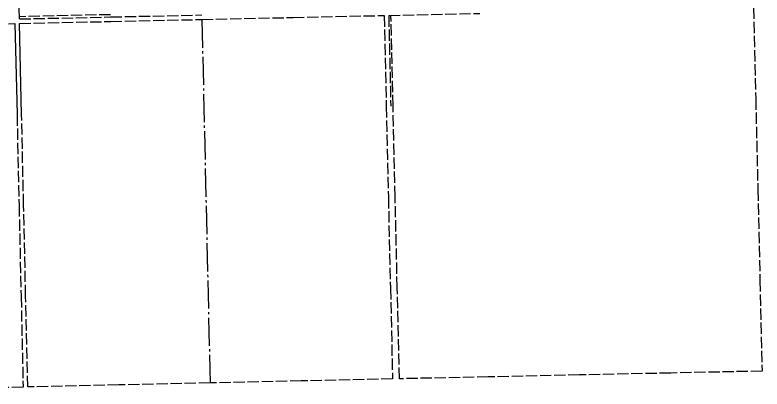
# Model space of a CAD drawing. Extents: x 600150 to 611140, y 5875920 to 5882157.
# Drawn here: x 607835 to 611140, y 5877081 to 5878736 of the extents above; entities that cross this region are included whole.
import ezdxf

# ---------------------------------------------------------------- set-up
doc = ezdxf.new("R2010")
doc.units = 0
doc.header["$LTSCALE"] = 5
doc.linetypes.add('foc-QUARTERLINE', pattern=[33, 25, -3, 2, -3])
doc.linetypes.add('foc-UNSURVEYED', pattern=[12.5, 10, -2.5])
for name, color, linetype in [('L-QSEC', 8, 'foc-QUARTERLINE'), ('L-SEC', 7, 'Continuous'), ('L-USEC', 7, 'foc-UNSURVEYED')]:
    doc.layers.add(name, color=color, linetype=linetype)

msp = doc.modelspace()

# ---------------------------------------------------------------- linework, layer by layer
at = {"layer": 'L-QSEC'}
msp.add_line((608661.994, 5878716.027), (608698.459, 5877107.647), dxfattribs=at)
at = {"layer": 'L-SEC'}
for p, q in [((607855.206, 5878718.377), (607846.216, 5879120.503)), ((607835.551, 5878697.832), (607844.542, 5878295.701)), ((607864.645, 5878296.145), (607855.655, 5878698.274))]:
    msp.add_line(p, q, dxfattribs=at)
at = {"layer": 'L-USEC'}
for p, q in [((611102.26, 5878768.227), (611111.618, 5878366.166)), ((608258.146, 5878737.305), (607854.982, 5878728.429)), ((608258.381, 5878727.254), (608661.551, 5878736.131)), ((609065.165, 5878724.903), (609468.334, 5878733.779)), ((609468.334, 5878733.779), (609477.577, 5878331.718)), ((609488.438, 5878734.202), (609891.887, 5878742.709)), ((609488.438, 5878734.202), (609497.68, 5878332.18)), ((609507.733, 5878332.353), (609498.491, 5878734.414)), ((607855.206, 5878718.377), (608258.381, 5878727.254)), ((607855.655, 5878698.274), (608258.824, 5878707.151)), ((608258.824, 5878707.151), (608661.994, 5878716.027)), ((608661.994, 5878716.027), (609065.165, 5878724.903)), ((607431.998, 5878689.029), (607835.551, 5878697.832)), ((611111.618, 5878366.166), (611120.976, 5877964.106)), ((609477.577, 5878331.718), (609486.819, 5877929.657)), ((609516.975, 5877930.291), (609507.733, 5878332.353)), ((607844.542, 5878295.701), (607853.531, 5877893.573)), ((607873.635, 5877894.017), (607864.645, 5878296.145)), ((611120.976, 5877964.106), (611130.335, 5877562.048)), ((609486.819, 5877929.657), (609496.06, 5877527.596)), ((609526.216, 5877528.232), (609516.975, 5877930.291)), ((607853.531, 5877893.573), (607862.522, 5877491.444)), ((607882.626, 5877491.889), (607873.635, 5877894.017)), ((611130.335, 5877562.048), (611139.693, 5877159.988)), ((609496.06, 5877527.596), (609505.301, 5877125.534)), ((609535.457, 5877126.169), (609526.216, 5877528.232)), ((607862.522, 5877491.444), (607871.513, 5877089.315)), ((607891.618, 5877089.76), (607882.626, 5877491.889)), ((610736.121, 5877151.481), (610332.549, 5877142.974)), ((611139.693, 5877159.988), (610736.121, 5877151.481)), ((609101.88, 5877116.591), (608698.459, 5877107.647)), ((609505.301, 5877125.534), (609101.88, 5877116.591)), ((609928.972, 5877134.465), (609535.457, 5877126.169)), ((610332.549, 5877142.974), (609928.972, 5877134.465)), ((607871.513, 5877089.315), (607467.822, 5877080.57)), ((608295.038, 5877098.704), (607891.618, 5877089.76)), ((608698.459, 5877107.647), (608295.038, 5877098.704))]:
    msp.add_line(p, q, dxfattribs=at)

doc.saveas('drawing.dxf')
